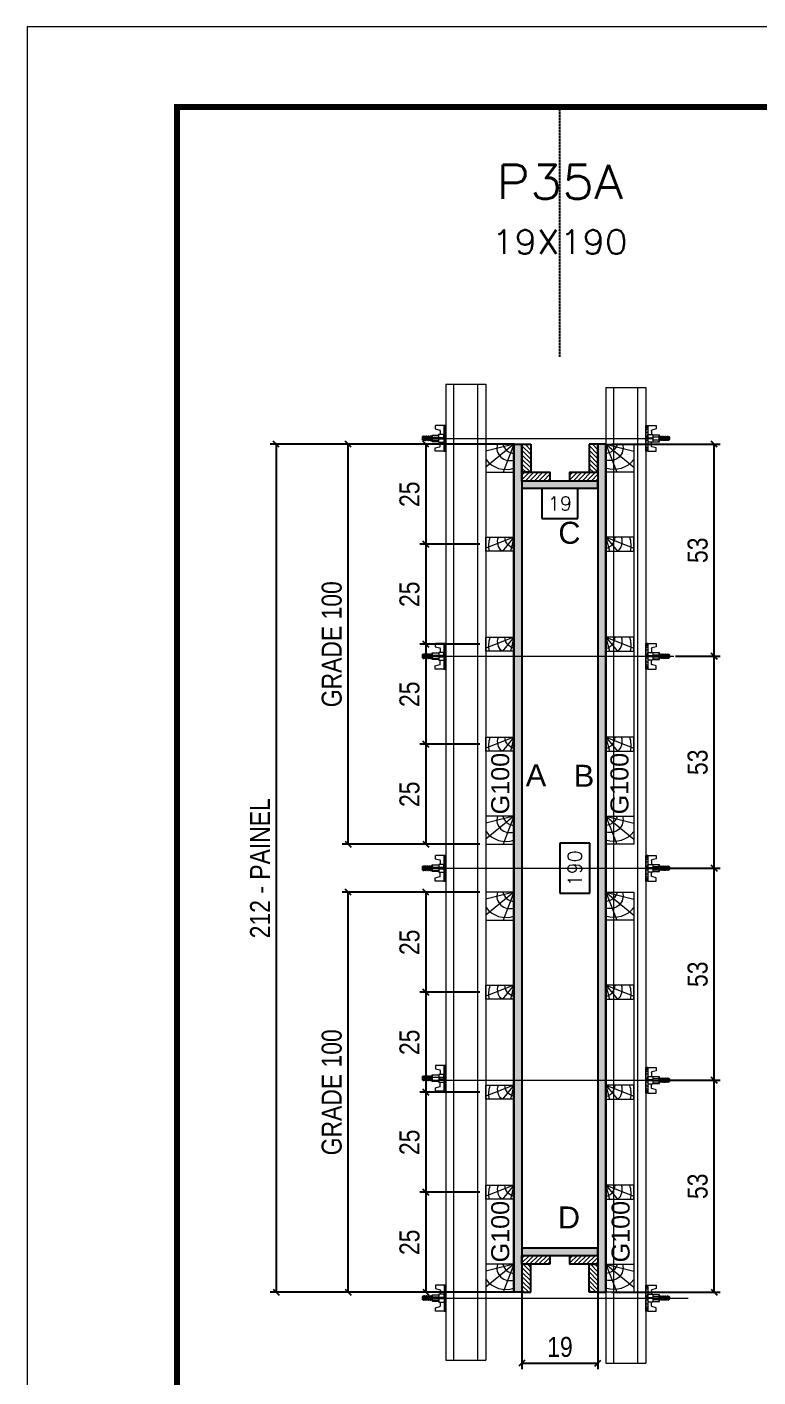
# Model space of a CAD drawing. Extents: x 2949 to 9203, y -16089 to 12527.
# Drawn here: x 2949 to 3315, y -9971 to -9296 of the extents above; entities that cross this region are included whole.
import ezdxf
from ezdxf.enums import TextEntityAlignment as Align

# ---------------------------------------------------------------- set-up
doc = ezdxf.new("R2010")
doc.units = 0
doc.linetypes.add('DASHED', pattern=[0.75, 0.5, -0.25])
doc.linetypes.add('HIDDEN', pattern=[0.375, 0.25, -0.125])
for name, color, linetype in [('CHAPA', 1, 'Continuous'), ('COTA', 241, 'Continuous'), ('Cota Seção (2x)', 4, 'Continuous'), ('MEIO_PONT', 93, 'Continuous'), ('SARRAFO', 251, 'Continuous'), ('Texto de Titulo', 7, 'Continuous'), ('Texto Qtd Sarr', 242, 'Continuous'), ('TEXTO_GERAL', 7, 'Continuous')]:
    doc.layers.add(name, color=color, linetype=linetype)
for name, color, linetype, lineweight in [('Folhas', 255, 'Continuous', 9), ('Hachura', 251, 'Continuous', 9), ('Madeira', 126, 'Continuous', 18), ('Perfil Metálico', 224, 'Continuous', 18), ('SARRAFO DE PRESSAO', 251, 'DASHED', 9), ('Texto Seção', 7, 'Continuous', 15)]:
    doc.layers.add(name, color=color, linetype=linetype, lineweight=lineweight)
doc.styles.add('ARIAL', font='arial.ttf')
doc.styles.add('COTA TECNICA 2X', font='techl___.ttf', dxfattribs={"height": 10})
doc.styles.add('ROMANS', font='romans.shx')
doc.styles.add('SANSSERIF', font='sas_____.pfb')
doc.dimstyles.new('SECAO PILAR', dxfattribs={"dimtxt": 10, "dimasz": 3, "dimexe": 3, "dimexo": 3, "dimgap": 3, "dimtad": 1, "dimdec": 1, "dimlfac": 0.5, "dimzin": 12, "dimdsep": 46, "dimtxsty": 'COTA TECNICA 2X', "dimblk1": 'OBLIQUE', "dimblk2": 'OBLIQUE', "dimsah": 1, "dimcen": 0.9, "dimclrd": 256, "dimclre": 256, "dimclrt": 256, "dimadec": 1, "dimazin": 3, "dimtfac": 1, "dimtdec": 1, "dimtmove": 0, "dimatfit": 3, "dimfxl": 1, "dimtolj": 1, "dimtzin": 12, "dimarcsym": 0})
doc.dimstyles.new('SECÇÃO 2', dxfattribs={"dimtxt": 7, "dimasz": 6, "dimexe": 0.18, "dimexo": 2, "dimgap": -4, "dimtad": 3, "dimdec": 1, "dimlfac": 0.5, "dimzin": 12, "dimdsep": 46, "dimtxsty": 'ROMANS', "dimblk": 'ARCHTICK', "dimcen": 0.09, "dimse1": 1, "dimse2": 1, "dimsd1": 1, "dimsd2": 1, "dimclrd": 180, "dimclre": 5, "dimclrt": 1, "dimadec": 0, "dimazin": 3, "dimtfac": 1, "dimtdec": 1, "dimtofl": 0, "dimtmove": 0, "dimatfit": 3, "dimldrblk": 'ARCHTICK', "dimfxl": 1, "dimtolj": 1, "dimtzin": 0, "dimarcsym": 0})
pattern_1 = [(135, (-19694.8325, -380.8709), (-1.12253202, -1.12253202), [])]

# ---------------------------------------------------------------- blocks, each defined once
blk = doc.blocks.new('9999999999')
at = {"layer": 'Folhas'}
blk.add_lwpolyline([(98138.98, 34190.21), (99623.98, 34190.21), (99623.98, 35240.21), (98138.98, 35240.21)], close=True, dxfattribs=at)
at = {"layer": 'Folhas', "color": 30, "const_width": 3}
blk.add_lwpolyline([(98213.98, 34230.21), (99583.98, 34230.21), (99583.98, 35200.21), (98213.98, 35200.21)], close=True, dxfattribs=at)
blk = doc.blocks.new('_Oblique')
at = {"color": 0, "linetype": 'ByBlock', "lineweight": -2}
blk.add_line((-0.5, -0.5), (0.5, 0.5), dxfattribs=at)
blk = doc.blocks.new('*D2861')
at = {"layer": 'COTA', "lineweight": -2, "transparency": 16777216}
for p, q in [((3175.58, -9504.82), (3106.58, -9504.82)), ((3109.58, -9704.82), (3109.58, -9504.82)), ((3175.58, -9704.82), (3106.58, -9704.82))]:
    blk.add_line(p, q, dxfattribs=at)
at = {"layer": 'Defpoints', "color": 0, "transparency": 16777216}
for p in [(3109.58, -9504.82), (3178.58, -9504.82), (3178.58, -9704.82)]:
    blk.add_point(p, dxfattribs=at)
at = {"layer": 'COTA', "lineweight": -2, "transparency": 16777216, "xscale": 3, "yscale": 3, "zscale": 3}
for p, rotation in [((3109.58, -9504.82), 90), ((3109.58, -9704.82), 270)]:
    blk.add_blockref('_Oblique', p, dxfattribs=dict(at, rotation=rotation))
at = {"layer": 'COTA', "transparency": 16777216, "insert": (3101.47, -9604.82), "char_height": 10, "attachment_point": 5, "rotation": 90, "style": 'COTA TECNICA 2X'}
blk.add_mtext('\\A1;GRADE 100', dxfattribs=at)
blk = doc.blocks.new('PONTALETE')
at = {"layer": 'Madeira'}
for q in [(2.71, 7), (7, 5.76), (7, 1.74)]:
    blk.add_line((0, 0), q, dxfattribs=at)
blk.add_lwpolyline([(0, 0), (7, 0), (7, 7), (0, 7)], close=True, dxfattribs=at)
for centre, radius, start, end in [((2.04, 0.06), 6.23, 37.2818, 109.0913), ((1.09, 0.9), 3.19, 343.603, 109.9847), ((-0.21, -0.78), 3.09, 14.6322, 86.0383)]:
    blk.add_arc(centre, radius, start, end, dxfattribs=at)
blk = doc.blocks.new('MEIO PONTALETE')
at = {"layer": 'Madeira'}
for q in [(2.71, 7), (3.5, 2.88), (3.5, 0.87)]:
    blk.add_line((0, 0), q, dxfattribs=at)
blk.add_lwpolyline([(0, 0), (3.5, 0), (3.5, 7), (0, 7)], close=True, dxfattribs=at)
for centre, radius, start, end in [((2.04, 0.06), 6.23, 76.4499, 109.0913), ((1.09, 0.9), 3.19, 40.9063, 109.9847), ((-0.21, -0.78), 3.09, 14.6322, 86.0383)]:
    blk.add_arc(centre, radius, start, end, dxfattribs=at)
blk = doc.blocks.new('*D2878')
at = {"layer": 'COTA', "lineweight": -2, "transparency": 16777216}
for p, q in [((3175.58, -9604.82), (3145.47, -9604.82)), ((3148.47, -9604.82), (3148.47, -9654.82)), ((3175.58, -9654.82), (3145.47, -9654.82))]:
    blk.add_line(p, q, dxfattribs=at)
at = {"layer": 'Defpoints', "color": 0, "transparency": 16777216}
for p in [(3178.58, -9604.82), (3148.47, -9654.82), (3178.58, -9654.82)]:
    blk.add_point(p, dxfattribs=at)
at = {"layer": 'COTA', "lineweight": -2, "transparency": 16777216, "xscale": 3, "yscale": 3, "zscale": 3}
for p, rotation in [((3148.47, -9604.82), 90), ((3148.47, -9654.82), 270)]:
    blk.add_blockref('_Oblique', p, dxfattribs=dict(at, rotation=rotation))
at = {"layer": 'COTA', "transparency": 16777216, "insert": (3140.36, -9629.82), "char_height": 10, "attachment_point": 5, "rotation": 90, "style": 'COTA TECNICA 2X'}
blk.add_mtext('\\A1;25', dxfattribs=at)
blk = doc.blocks.new('*D2879')
at = {"layer": 'COTA', "lineweight": -2, "transparency": 16777216}
for p, q in [((3175.58, -9654.82), (3145.47, -9654.82)), ((3148.47, -9654.82), (3148.47, -9704.82)), ((3175.58, -9704.82), (3145.47, -9704.82))]:
    blk.add_line(p, q, dxfattribs=at)
at = {"layer": 'Defpoints', "color": 0, "transparency": 16777216}
for p in [(3178.58, -9654.82), (3148.47, -9704.82), (3178.58, -9704.82)]:
    blk.add_point(p, dxfattribs=at)
at = {"layer": 'COTA', "lineweight": -2, "transparency": 16777216, "xscale": 3, "yscale": 3, "zscale": 3}
for p, rotation in [((3148.47, -9654.82), 90), ((3148.47, -9704.82), 270)]:
    blk.add_blockref('_Oblique', p, dxfattribs=dict(at, rotation=rotation))
at = {"layer": 'COTA', "transparency": 16777216, "insert": (3140.36, -9679.82), "char_height": 10, "attachment_point": 5, "rotation": 90, "style": 'COTA TECNICA 2X'}
blk.add_mtext('\\A1;25', dxfattribs=at)
blk = doc.blocks.new('*D2862')
at = {"layer": 'COTA', "lineweight": -2, "transparency": 16777216}
for p, q in [((3175.58, -9504.82), (3145.47, -9504.82)), ((3148.47, -9504.82), (3148.47, -9554.82)), ((3175.58, -9554.82), (3145.47, -9554.82))]:
    blk.add_line(p, q, dxfattribs=at)
at = {"layer": 'Defpoints', "color": 0, "transparency": 16777216}
for p in [(3178.58, -9504.82), (3148.47, -9554.82), (3178.58, -9554.82)]:
    blk.add_point(p, dxfattribs=at)
at = {"layer": 'COTA', "lineweight": -2, "transparency": 16777216, "xscale": 3, "yscale": 3, "zscale": 3}
for p, rotation in [((3148.47, -9504.82), 90), ((3148.47, -9554.82), 270)]:
    blk.add_blockref('_Oblique', p, dxfattribs=dict(at, rotation=rotation))
at = {"layer": 'COTA', "transparency": 16777216, "insert": (3140.36, -9529.82), "char_height": 10, "attachment_point": 5, "rotation": 90, "style": 'COTA TECNICA 2X'}
blk.add_mtext('\\A1;25', dxfattribs=at)
blk = doc.blocks.new('*D2880')
at = {"layer": 'COTA', "lineweight": -2, "transparency": 16777216}
for p, q in [((3175.58, -9554.82), (3145.47, -9554.82)), ((3148.47, -9554.82), (3148.47, -9604.82)), ((3175.58, -9604.82), (3145.47, -9604.82))]:
    blk.add_line(p, q, dxfattribs=at)
at = {"layer": 'Defpoints', "color": 0, "transparency": 16777216}
for p in [(3178.58, -9554.82), (3148.47, -9604.82), (3178.58, -9604.82)]:
    blk.add_point(p, dxfattribs=at)
at = {"layer": 'COTA', "lineweight": -2, "transparency": 16777216, "xscale": 3, "yscale": 3, "zscale": 3}
for p, rotation in [((3148.47, -9554.82), 90), ((3148.47, -9604.82), 270)]:
    blk.add_blockref('_Oblique', p, dxfattribs=dict(at, rotation=rotation))
at = {"layer": 'COTA', "transparency": 16777216, "insert": (3140.36, -9579.82), "char_height": 10, "attachment_point": 5, "rotation": 90, "style": 'COTA TECNICA 2X'}
blk.add_mtext('\\A1;25', dxfattribs=at)
blk = doc.blocks.new('titulo1')
at = {"layer": 'Defpoints', "color": 252, "linetype": 'HIDDEN', "ltscale": 2}
blk.add_line((0, 0), (0, 125), dxfattribs=at)
at = {"layer": 'Defpoints', "style": 'ROMANS', "oblique": 15}
blk.add_attdef('FOLHA', text='', height=10, dxfattribs=at).set_placement((0, 15.58), align=Align.MIDDLE_CENTER)
at = {"layer": 'Texto Qtd Sarr', "color": 3, "style": 'ROMANS', "oblique": 15}
for tag, height, p in [('TITULO', 17, (0, 71.45)), ('SEÇÃO', 12, (0, 41.55))]:
    blk.add_attdef(tag, text='', height=height, dxfattribs=at).set_placement(p, align=Align.MIDDLE_CENTER)
blk = doc.blocks.new('*D2863')
at = {"layer": 'Cota Seção (2x)', "color": 180, "lineweight": -2, "transparency": 16777216}
for p, q in [((3224.58, -9527.01), (3206.58, -9527.01)), ((3206.58, -9527.01), (3206.58, -9542.01)), ((3224.58, -9542.01), (3224.58, -9527.01)), ((3206.58, -9542.01), (3224.58, -9542.01))]:
    blk.add_line(p, q, dxfattribs=at)
at = {"layer": 'Defpoints', "color": 0, "transparency": 16777216}
for p in [(3196.58, -9544.14), (3234.58, -9544.14), (3196.58, -9546.01)]:
    blk.add_point(p, dxfattribs=at)
at = {"layer": 'Cota Seção (2x)', "color": 1, "transparency": 16777216, "insert": (3215.58, -9534.51), "char_height": 7, "attachment_point": 5, "style": 'ROMANS'}
blk.add_mtext('\\A1;19', dxfattribs=at)
blk = doc.blocks.new('_ArchTick')
at = {"color": 0, "linetype": 'ByBlock', "const_width": 0.15}
blk.add_lwpolyline([(-0.5, -0.5), (0.5, 0.5)], dxfattribs=at)
blk = doc.blocks.new('*D2864')
at = {"layer": 'COTA', "lineweight": -2, "transparency": 16777216}
for p, q in [((3192.91, -9504.82), (3070.66, -9504.82)), ((3073.66, -9504.82), (3073.66, -9928.84)), ((3192.91, -9928.84), (3070.66, -9928.84))]:
    blk.add_line(p, q, dxfattribs=at)
at = {"layer": 'Defpoints', "color": 0, "transparency": 16777216}
for p in [(3195.91, -9504.82), (3073.66, -9928.84), (3195.91, -9928.84)]:
    blk.add_point(p, dxfattribs=at)
at = {"layer": 'COTA', "lineweight": -2, "transparency": 16777216, "xscale": 3, "yscale": 3, "zscale": 3}
for p, rotation in [((3073.66, -9504.82), 90), ((3073.66, -9928.84), 270)]:
    blk.add_blockref('_Oblique', p, dxfattribs=dict(at, rotation=rotation))
at = {"layer": 'COTA', "transparency": 16777216, "insert": (3065.58, -9716.83), "char_height": 10, "attachment_point": 5, "rotation": 90, "style": 'COTA TECNICA 2X'}
blk.add_mtext('\\A1;212 - PAINEL', dxfattribs=at)
blk = doc.blocks.new('C')
at = {"layer": 'Hachura', "color": 0}
for p, q in [((0, 3.22), (0, -3.22)), ((0.45, 3.22), (0, 3.22)), ((0.46, 3.16), (0, 3.16)), ((0.46, 3.05), (0, 3.05)), ((0.46, 2.88), (0, 2.88)), ((0, 2.75), (0, -1.16)), ((0.46, 2.65), (0, 2.65)), ((0.46, 2.23), (0, 2.23)), ((0.46, 1.51), (0, 1.51)), ((0.39, 0.49), (0.17, 0.49)), ((0.45, -3.23), (0.45, 3.22)), ((0.45, 3.22), (2.58, 3.22)), ((1.74, 0.97), (0.45, 0.97)), ((1.45, 0.1), (0.45, 0.1)), ((1.35, 1.94), (1.35, 0.96)), ((2.58, 2.39), (1.47, 2.09)), ((1.74, -0.97), (1.74, 0.97)), ((1.74, 0.97), (1.74, 0.84)), ((1.74, 0.97), (1.74, 0.84)), ((1.74, 0.84), (3.35, 0.84)), ((3.35, 0.45), (1.74, 0.45)), ((2.58, 3.22), (2.58, 2.39)), ((3.32, 0.84), (3.32, -0.84)), ((3.35, 0.84), (3.35, -0.84)), ((3.68, 0.45), (3.35, 0.45)), ((3.84, -0.52), (3.35, 0.45)), ((3.35, 0.06), (3.67, -0.57)), ((3.68, 0.45), (4.16, -0.52)), ((3.72, 0.5), (4.25, -0.57)), ((4.37, -0.55), (3.83, 0.53)), ((4.15, 0.45), (3.93, 0.45)), ((4.42, -0.52), (3.93, 0.45)), ((4.15, 0.45), (4.26, 0.45)), ((4.26, 0.45), (4.74, -0.52)), ((4.3, 0.5), (4.83, -0.57)), ((4.95, -0.55), (4.41, 0.53)), ((4.51, 0.45), (4.84, 0.45)), ((5, -0.52), (4.51, 0.45)), ((4.84, 0.45), (5.32, -0.52)), ((4.88, 0.5), (5.41, -0.57)), ((5.53, -0.55), (4.99, 0.53)), ((5.58, -0.52), (5.09, 0.45)), ((5.42, 0.45), (5.09, 0.45)), ((5.58, -0.52), (5.09, 0.45)), ((5.42, 0.45), (5.74, -0.19)), ((5.46, 0.5), (5.74, -0.07)), ((5.74, 0.19), (5.57, 0.53)), ((5.74, 0.32), (5.68, 0.45)), ((5.68, 0.45), (5.74, 0.45)), ((5.74, 0.45), (5.9, 0.29)), ((5.74, 0.45), (5.74, -0.52)), ((5.9, -0.36), (5.9, 0.29)), ((0.45, 0), (0, 0)), ((0.46, -1.52), (0, -1.52)), ((0.46, -2.23), (0, -2.23)), ((0.46, -2.65), (0, -2.65)), ((0.46, -2.88), (0, -2.88)), ((0.46, -3.05), (0, -3.05)), ((0.46, -3.16), (0, -3.16)), ((0, -3.22), (2.57, -3.22)), ((0.08, -0.48), (0.29, -0.48)), ((0.29, -0.48), (0.4, -0.48)), ((0.45, 0), (0.45, -0.97)), ((0.45, -0.16), (1.45, -0.16)), ((0.45, -0.65), (0.45, -0.32)), ((0.45, -3.23), (0.45, -0.65)), ((0.45, -0.97), (1.74, -0.97)), ((1.35, -1.94), (1.35, -0.97)), ((2.58, -2.39), (1.47, -2.1)), ((3.35, -0.32), (1.74, -0.32)), ((3.35, -0.84), (1.74, -0.84)), ((2.58, -3.23), (2.58, -2.39)), ((3.35, -0.07), (3.58, -0.52)), ((3.35, -0.52), (3.58, -0.52)), ((3.84, -0.52), (4.16, -0.52)), ((4.42, -0.52), (4.74, -0.52)), ((4.63, -0.52), (4.74, -0.52)), ((5, -0.52), (5.32, -0.52)), ((5.58, -0.52), (5.74, -0.52)), ((5.74, -0.52), (5.9, -0.36)), ((5.74, -0.52), (5.74, -0.52))]:
    blk.add_line(p, q, dxfattribs=at)
for centre, radius, start, end in [((1.52, 1.94), 0.161, 104.7436, 180), ((1.44, -0.03), 0.129, 272.695, 87.305), ((3.81, 0.39), 0.143, 25.5688, 154.4312), ((4.39, 0.39), 0.143, 25.5688, 154.4312), ((4.97, 0.39), 0.143, 25.5688, 154.4312), ((5.55, 0.39), 0.143, 25.5688, 154.4312), ((0.17, -0.37), 0.174, 221.744, 317.8592), ((1.52, -1.94), 0.161, 180, 255.2564), ((3.71, -0.4), 0.174, 222.1408, 318.256), ((4.29, -0.4), 0.174, 222.1408, 318.256), ((4.87, -0.4), 0.174, 222.1408, 318.256), ((5.45, -0.4), 0.174, 222.1408, 318.256), ((5.61, -0.4), 0.174, 317.8592, 318.256)]:
    blk.add_arc(centre, radius, start, end, dxfattribs=at)
blk = doc.blocks.new('*D2881')
at = {"layer": 'COTA', "lineweight": -2, "transparency": 16777216}
for p, q in [((3268.22, -9822.83), (3295.69, -9822.83)), ((3292.69, -9928.84), (3292.69, -9822.83)), ((3241.58, -9928.84), (3295.69, -9928.84))]:
    blk.add_line(p, q, dxfattribs=at)
at = {"layer": 'Defpoints', "color": 0, "transparency": 16777216}
for p in [(3265.22, -9822.83), (3292.69, -9822.83), (3238.58, -9928.84)]:
    blk.add_point(p, dxfattribs=at)
at = {"layer": 'COTA', "lineweight": -2, "transparency": 16777216, "xscale": 3, "yscale": 3, "zscale": 3}
for p, rotation in [((3292.69, -9822.83), 90), ((3292.69, -9928.84), 270)]:
    blk.add_blockref('_Oblique', p, dxfattribs=dict(at, rotation=rotation))
at = {"layer": 'COTA', "transparency": 16777216, "insert": (3284.47, -9875.84), "char_height": 10, "attachment_point": 5, "rotation": 90, "style": 'COTA TECNICA 2X'}
blk.add_mtext('\\A1;53', dxfattribs=at)
blk = doc.blocks.new('*D2882')
at = {"layer": 'COTA', "lineweight": -2, "transparency": 16777216}
for p, q in [((3261.58, -9716.83), (3295.69, -9716.83)), ((3292.69, -9822.83), (3292.69, -9716.83)), ((3268.22, -9822.83), (3295.69, -9822.83))]:
    blk.add_line(p, q, dxfattribs=at)
at = {"layer": 'Defpoints', "color": 0, "transparency": 16777216}
for p in [(3258.58, -9716.83), (3292.69, -9716.83), (3265.22, -9822.83)]:
    blk.add_point(p, dxfattribs=at)
at = {"layer": 'COTA', "lineweight": -2, "transparency": 16777216, "xscale": 3, "yscale": 3, "zscale": 3}
for p, rotation in [((3292.69, -9716.83), 90), ((3292.69, -9822.83), 270)]:
    blk.add_blockref('_Oblique', p, dxfattribs=dict(at, rotation=rotation))
at = {"layer": 'COTA', "transparency": 16777216, "insert": (3284.47, -9769.83), "char_height": 10, "attachment_point": 5, "rotation": 90, "style": 'COTA TECNICA 2X'}
blk.add_mtext('\\A1;53', dxfattribs=at)
blk = doc.blocks.new('*D2883')
at = {"layer": 'COTA', "lineweight": -2, "transparency": 16777216}
for p, q in [((3273.38, -9610.84), (3295.69, -9610.84)), ((3292.69, -9716.83), (3292.69, -9610.84)), ((3261.58, -9716.83), (3295.69, -9716.83))]:
    blk.add_line(p, q, dxfattribs=at)
at = {"layer": 'Defpoints', "color": 0, "transparency": 16777216}
for p in [(3270.38, -9610.84), (3292.69, -9610.84), (3258.58, -9716.83)]:
    blk.add_point(p, dxfattribs=at)
at = {"layer": 'COTA', "lineweight": -2, "transparency": 16777216, "xscale": 3, "yscale": 3, "zscale": 3}
for p, rotation in [((3292.69, -9610.84), 90), ((3292.69, -9716.83), 270)]:
    blk.add_blockref('_Oblique', p, dxfattribs=dict(at, rotation=rotation))
at = {"layer": 'COTA', "transparency": 16777216, "insert": (3284.47, -9663.84), "char_height": 10, "attachment_point": 5, "rotation": 90, "style": 'COTA TECNICA 2X'}
blk.add_mtext('\\A1;53', dxfattribs=at)
blk = doc.blocks.new('*D2865')
at = {"layer": 'COTA', "lineweight": -2, "transparency": 16777216}
for p, q in [((3241.58, -9504.82), (3295.7, -9504.82)), ((3292.7, -9610.84), (3292.7, -9504.82)), ((3273.38, -9610.84), (3295.7, -9610.84))]:
    blk.add_line(p, q, dxfattribs=at)
at = {"layer": 'Defpoints', "color": 0, "transparency": 16777216}
for p in [(3238.58, -9504.82), (3292.7, -9504.82), (3270.38, -9610.84)]:
    blk.add_point(p, dxfattribs=at)
at = {"layer": 'COTA', "lineweight": -2, "transparency": 16777216, "xscale": 3, "yscale": 3, "zscale": 3}
for p, rotation in [((3292.7, -9504.82), 90), ((3292.7, -9610.84), 270)]:
    blk.add_blockref('_Oblique', p, dxfattribs=dict(at, rotation=rotation))
at = {"layer": 'COTA', "transparency": 16777216, "insert": (3284.48, -9557.83), "char_height": 10, "attachment_point": 5, "rotation": 90, "style": 'COTA TECNICA 2X'}
blk.add_mtext('\\A1;53', dxfattribs=at)
blk = doc.blocks.new('*D2884')
at = {"layer": 'COTA', "lineweight": -2, "transparency": 16777216}
for p, q in [((3196.58, -9913.44), (3196.58, -9967.3)), ((3234.58, -9913.44), (3234.58, -9967.3)), ((3196.58, -9964.3), (3234.58, -9964.3))]:
    blk.add_line(p, q, dxfattribs=at)
at = {"layer": 'Defpoints', "color": 0, "transparency": 16777216}
for p in [(3196.58, -9910.44), (3234.58, -9910.44), (3234.58, -9964.3)]:
    blk.add_point(p, dxfattribs=at)
at = {"layer": 'COTA', "lineweight": -2, "transparency": 16777216, "xscale": 3, "yscale": 3, "zscale": 3, "rotation": 180}
blk.add_blockref('_Oblique', (3196.58, -9964.3), dxfattribs=at)
at = {"layer": 'COTA', "lineweight": -2, "transparency": 16777216, "xscale": 3, "yscale": 3, "zscale": 3}
blk.add_blockref('_Oblique', (3234.58, -9964.3), dxfattribs=at)
at = {"layer": 'COTA', "transparency": 16777216, "insert": (3215.58, -9956.21), "char_height": 10, "attachment_point": 5, "style": 'COTA TECNICA 2X'}
blk.add_mtext('\\A1;19', dxfattribs=at)
blk = doc.blocks.new('*D2866')
at = {"layer": 'COTA', "lineweight": -2, "transparency": 16777216}
for p, q in [((3175.58, -9728.84), (3106.58, -9728.84)), ((3109.58, -9928.84), (3109.58, -9728.84)), ((3175.58, -9928.84), (3106.58, -9928.84))]:
    blk.add_line(p, q, dxfattribs=at)
at = {"layer": 'Defpoints', "color": 0, "transparency": 16777216}
for p in [(3109.58, -9728.84), (3178.58, -9728.84), (3178.58, -9928.84)]:
    blk.add_point(p, dxfattribs=at)
at = {"layer": 'COTA', "lineweight": -2, "transparency": 16777216, "xscale": 3, "yscale": 3, "zscale": 3}
for p, rotation in [((3109.58, -9728.84), 90), ((3109.58, -9928.84), 270)]:
    blk.add_blockref('_Oblique', p, dxfattribs=dict(at, rotation=rotation))
at = {"layer": 'COTA', "transparency": 16777216, "insert": (3101.47, -9828.84), "char_height": 10, "attachment_point": 5, "rotation": 90, "style": 'COTA TECNICA 2X'}
blk.add_mtext('\\A1;GRADE 100', dxfattribs=at)
blk = doc.blocks.new('*D2885')
at = {"layer": 'COTA', "lineweight": -2, "transparency": 16777216}
for p, q in [((3175.58, -9828.84), (3145.47, -9828.84)), ((3148.47, -9828.84), (3148.47, -9878.84)), ((3175.58, -9878.84), (3145.47, -9878.84))]:
    blk.add_line(p, q, dxfattribs=at)
at = {"layer": 'Defpoints', "color": 0, "transparency": 16777216}
for p in [(3178.58, -9828.84), (3148.47, -9878.84), (3178.58, -9878.84)]:
    blk.add_point(p, dxfattribs=at)
at = {"layer": 'COTA', "lineweight": -2, "transparency": 16777216, "xscale": 3, "yscale": 3, "zscale": 3}
for p, rotation in [((3148.47, -9828.84), 90), ((3148.47, -9878.84), 270)]:
    blk.add_blockref('_Oblique', p, dxfattribs=dict(at, rotation=rotation))
at = {"layer": 'COTA', "transparency": 16777216, "insert": (3140.36, -9853.84), "char_height": 10, "attachment_point": 5, "rotation": 90, "style": 'COTA TECNICA 2X'}
blk.add_mtext('\\A1;25', dxfattribs=at)
blk = doc.blocks.new('*D2886')
at = {"layer": 'COTA', "lineweight": -2, "transparency": 16777216}
for p, q in [((3175.58, -9878.84), (3145.47, -9878.84)), ((3148.47, -9878.84), (3148.47, -9928.84)), ((3175.58, -9928.84), (3145.47, -9928.84))]:
    blk.add_line(p, q, dxfattribs=at)
at = {"layer": 'Defpoints', "color": 0, "transparency": 16777216}
for p in [(3178.58, -9878.84), (3148.47, -9928.84), (3178.58, -9928.84)]:
    blk.add_point(p, dxfattribs=at)
at = {"layer": 'COTA', "lineweight": -2, "transparency": 16777216, "xscale": 3, "yscale": 3, "zscale": 3}
for p, rotation in [((3148.47, -9878.84), 90), ((3148.47, -9928.84), 270)]:
    blk.add_blockref('_Oblique', p, dxfattribs=dict(at, rotation=rotation))
at = {"layer": 'COTA', "transparency": 16777216, "insert": (3140.36, -9903.84), "char_height": 10, "attachment_point": 5, "rotation": 90, "style": 'COTA TECNICA 2X'}
blk.add_mtext('\\A1;25', dxfattribs=at)
blk = doc.blocks.new('*D2867')
at = {"layer": 'COTA', "lineweight": -2, "transparency": 16777216}
for p, q in [((3175.58, -9728.84), (3145.47, -9728.84)), ((3148.47, -9728.84), (3148.47, -9778.84)), ((3175.58, -9778.84), (3145.47, -9778.84))]:
    blk.add_line(p, q, dxfattribs=at)
at = {"layer": 'Defpoints', "color": 0, "transparency": 16777216}
for p in [(3178.58, -9728.84), (3148.47, -9778.84), (3178.58, -9778.84)]:
    blk.add_point(p, dxfattribs=at)
at = {"layer": 'COTA', "lineweight": -2, "transparency": 16777216, "xscale": 3, "yscale": 3, "zscale": 3}
for p, rotation in [((3148.47, -9728.84), 90), ((3148.47, -9778.84), 270)]:
    blk.add_blockref('_Oblique', p, dxfattribs=dict(at, rotation=rotation))
at = {"layer": 'COTA', "transparency": 16777216, "insert": (3140.36, -9753.84), "char_height": 10, "attachment_point": 5, "rotation": 90, "style": 'COTA TECNICA 2X'}
blk.add_mtext('\\A1;25', dxfattribs=at)
blk = doc.blocks.new('*D2887')
at = {"layer": 'COTA', "lineweight": -2, "transparency": 16777216}
for p, q in [((3175.58, -9778.84), (3145.47, -9778.84)), ((3148.47, -9778.84), (3148.47, -9828.84)), ((3175.58, -9828.84), (3145.47, -9828.84))]:
    blk.add_line(p, q, dxfattribs=at)
at = {"layer": 'Defpoints', "color": 0, "transparency": 16777216}
for p in [(3178.58, -9778.84), (3148.47, -9828.84), (3178.58, -9828.84)]:
    blk.add_point(p, dxfattribs=at)
at = {"layer": 'COTA', "lineweight": -2, "transparency": 16777216, "xscale": 3, "yscale": 3, "zscale": 3}
for p, rotation in [((3148.47, -9778.84), 90), ((3148.47, -9828.84), 270)]:
    blk.add_blockref('_Oblique', p, dxfattribs=dict(at, rotation=rotation))
at = {"layer": 'COTA', "transparency": 16777216, "insert": (3140.36, -9803.84), "char_height": 10, "attachment_point": 5, "rotation": 90, "style": 'COTA TECNICA 2X'}
blk.add_mtext('\\A1;25', dxfattribs=at)
blk = doc.blocks.new('*D2868')
at = {"layer": 'COTA', "color": 180, "lineweight": -2, "transparency": 16777216}
for p, q in [((3230.58, -9704.33), (3215.58, -9704.33)), ((3215.58, -9704.33), (3215.58, -9729.33)), ((3230.58, -9729.33), (3230.58, -9704.33)), ((3215.58, -9729.33), (3230.58, -9729.33))]:
    blk.add_line(p, q, dxfattribs=at)
at = {"layer": 'Defpoints', "color": 0, "transparency": 16777216}
for p in [(3234.58, -9526.82), (3234.58, -9526.82), (3234.58, -9906.84)]:
    blk.add_point(p, dxfattribs=at)
at = {"layer": 'COTA', "color": 1, "transparency": 16777216, "insert": (3223.08, -9716.83), "char_height": 7, "attachment_point": 5, "rotation": 90, "style": 'ROMANS'}
blk.add_mtext('\\A1;190', dxfattribs=at)

msp = doc.modelspace()

# ---------------------------------------------------------------- hatches: boundary and pattern name
at = {"layer": 'Hachura'}
h = msp.add_hatch(color=256, dxfattribs=at)
h.dxf.hatch_style = 1
h.paths.add_polyline_path([(3196.58, -9928.85), (3192.58, -9928.85), (3192.58, -9504.82), (3196.58, -9504.82)])
h = msp.add_hatch(dxfattribs=at)
h.set_pattern_fill('ANSI31', color=256, scale=0.5, angle=450, style=0)
h.set_pattern_definition(pattern_1)
h.paths.add_polyline_path([(3196.58, -9518.82), (3200.98, -9518.82), (3200.98, -9504.82), (3196.58, -9504.82)])
h = msp.add_hatch(dxfattribs=at)
h.set_pattern_fill('ANSI31', color=256, scale=0.5, angle=450, style=0)
h.set_pattern_definition(pattern_1)
h.paths.add_polyline_path([(3234.58, -9518.82), (3230.18, -9518.82), (3230.18, -9504.82), (3234.58, -9504.82)])
h = msp.add_hatch(color=256, dxfattribs=at)
h.dxf.hatch_style = 1
h.paths.add_polyline_path([(3234.58, -9928.83), (3238.58, -9928.83), (3238.58, -9504.82), (3234.58, -9504.82)])
h = msp.add_hatch(dxfattribs=at)
h.set_pattern_fill('ANSI31', color=256, scale=0.5, angle=540, style=0)
h.set_pattern_definition([(225, (-6292.3762, -32448.2309), (1.12253202, -1.12253202), [])])
h.paths.add_polyline_path([(3196.58, -9518.82), (3196.58, -9523.22), (3210.58, -9523.22), (3210.58, -9518.82)])
h = msp.add_hatch(color=256, dxfattribs=at)
h.dxf.hatch_style = 1
h.paths.add_polyline_path([(3196.58, -9523.22), (3196.58, -9526.82), (3234.58, -9526.82), (3234.58, -9523.22)])
h = msp.add_hatch(dxfattribs=at)
h.set_pattern_fill('ANSI31', color=256, scale=0.5, angle=540, style=0)
h.set_pattern_definition([(225, (-6268.3762, -32448.2309), (1.12253202, -1.12253202), [])])
h.paths.add_polyline_path([(3220.58, -9518.82), (3220.58, -9523.22), (3234.58, -9523.22), (3234.58, -9518.82)])
h = msp.add_hatch(color=256, dxfattribs=at)
h.dxf.hatch_style = 1
h.paths.add_polyline_path([(3196.58, -9906.84), (3196.58, -9910.44), (3234.58, -9910.44), (3234.58, -9906.84)])
h = msp.add_hatch(dxfattribs=at)
h.set_pattern_fill('ANSI31', color=256, scale=0.5, angle=540, style=0)
h.set_pattern_definition([(225, (-6292.3762, -32839.8507), (1.12253202, -1.12253202), [])])
h.paths.add_polyline_path([(3196.58, -9910.44), (3196.58, -9914.84), (3210.58, -9914.84), (3210.58, -9910.44)])
h = msp.add_hatch(dxfattribs=at)
h.set_pattern_fill('ANSI31', color=256, scale=0.5, angle=450, style=0)
h.set_pattern_definition([(135, (-19694.8325, -425.8907), (-1.12253202, -1.12253202), [])])
h.paths.add_polyline_path([(3196.58, -9914.84), (3200.98, -9914.84), (3200.98, -9928.84), (3196.58, -9928.84)])
h = msp.add_hatch(dxfattribs=at)
h.set_pattern_fill('ANSI31', color=256, scale=0.5, angle=540, style=0)
h.set_pattern_definition([(225, (-6268.3762, -32839.8507), (1.12253202, -1.12253202), [])])
h.paths.add_polyline_path([(3220.58, -9910.44), (3220.58, -9914.84), (3234.58, -9914.84), (3234.58, -9910.44)])
h = msp.add_hatch(dxfattribs=at)
h.set_pattern_fill('ANSI31', color=256, scale=0.5, angle=450, style=0)
h.set_pattern_definition([(135, (-19694.8325, -425.8907), (-1.12253202, -1.12253202), [])])
h.paths.add_polyline_path([(3234.58, -9914.84), (3230.18, -9914.84), (3230.18, -9928.84), (3234.58, -9928.84)])

# ---------------------------------------------------------------- linework, layer by layer
at = {"layer": 'CHAPA'}
for points in [[(3196.58, -9928.84), (3192.58, -9928.85), (3192.58, -9504.83), (3196.58, -9504.82)], [(3234.58, -9928.84), (3238.58, -9928.84), (3238.58, -9504.82), (3234.58, -9504.82)], [(3196.58, -9523.22), (3196.58, -9526.82), (3234.58, -9526.82), (3234.58, -9523.22)], [(3196.58, -9906.84), (3196.58, -9910.44), (3234.58, -9910.44), (3234.58, -9906.84)]]:
    msp.add_lwpolyline(points, close=True, dxfattribs=at)
at = {"layer": 'COTA', "linetype": 'ByBlock'}
for p, q in [((3192.58, -9504.82), (3192.58, -9928.84)), ((3238.58, -9504.82), (3238.58, -9928.84))]:
    msp.add_line(p, q, dxfattribs=at)
at = {"layer": 'Hachura'}
for p, q in [((3147.59, -9501.91), (3262.06, -9501.91)), ((3147.6, -9610.84), (3272.51, -9610.84)), ((3147.6, -9716.84), (3279.52, -9716.83)), ((3147.61, -9822.84), (3279.53, -9822.83)), ((3147.71, -9931.77), (3279.63, -9931.76))]:
    msp.add_line(p, q, dxfattribs=at)
at = {"layer": 'Madeira'}
for points in [[(3178.58, -9704.82), (3192.58, -9704.82), (3192.58, -9504.82), (3178.58, -9504.82)], [(3252.58, -9704.82), (3238.58, -9704.82), (3238.58, -9504.82), (3252.58, -9504.82)], [(3178.58, -9928.84), (3192.58, -9928.84), (3192.58, -9728.84), (3178.58, -9728.84)], [(3252.58, -9928.84), (3238.58, -9928.84), (3238.58, -9728.84), (3252.58, -9728.84)]]:
    msp.add_lwpolyline(points, close=True, dxfattribs=at)
at = {"layer": 'Perfil Metálico'}
for p, q in [((3158.58, -9474.77), (3158.58, -9962.77)), ((3158.58, -9474.77), (3178.58, -9474.77)), ((3162.58, -9962.77), (3162.58, -9474.77)), ((3174.58, -9962.77), (3174.58, -9474.77)), ((3178.58, -9474.77), (3178.58, -9962.77)), ((3238.58, -9476.36), (3238.58, -9964.36)), ((3238.58, -9476.36), (3258.58, -9476.36)), ((3242.58, -9964.36), (3242.58, -9476.36)), ((3254.58, -9964.36), (3254.58, -9476.36)), ((3258.58, -9476.36), (3258.58, -9964.36)), ((3158.58, -9962.77), (3178.58, -9962.77)), ((3238.58, -9964.36), (3258.58, -9964.36))]:
    msp.add_line(p, q, dxfattribs=at)
at = {"layer": 'SARRAFO'}
for points in [[(3200.98, -9504.82), (3200.98, -9518.82), (3196.58, -9518.82), (3196.58, -9504.82)], [(3200.98, -9504.82), (3200.98, -9518.82), (3196.58, -9518.82), (3196.58, -9504.82)], [(3230.18, -9504.82), (3230.18, -9518.82), (3234.58, -9518.82), (3234.58, -9504.82)], [(3230.18, -9504.82), (3230.18, -9518.82), (3234.58, -9518.82), (3234.58, -9504.82)], [(3210.58, -9523.22), (3196.58, -9523.22), (3196.58, -9518.82), (3210.58, -9518.82)], [(3210.58, -9523.22), (3196.58, -9523.22), (3196.58, -9518.82), (3210.58, -9518.82)], [(3234.58, -9523.22), (3220.58, -9523.22), (3220.58, -9518.82), (3234.58, -9518.82)], [(3234.58, -9523.22), (3220.58, -9523.22), (3220.58, -9518.82), (3234.58, -9518.82)], [(3210.58, -9914.84), (3196.58, -9914.84), (3196.58, -9910.44), (3210.58, -9910.44)], [(3210.58, -9914.84), (3196.58, -9914.84), (3196.58, -9910.44), (3210.58, -9910.44)], [(3200.98, -9928.84), (3200.98, -9914.84), (3196.58, -9914.84), (3196.58, -9928.84)], [(3200.98, -9928.84), (3200.98, -9914.84), (3196.58, -9914.84), (3196.58, -9928.84)], [(3234.58, -9914.84), (3220.58, -9914.84), (3220.58, -9910.44), (3234.58, -9910.44)], [(3234.58, -9914.84), (3220.58, -9914.84), (3220.58, -9910.44), (3234.58, -9910.44)], [(3230.18, -9928.84), (3230.18, -9914.84), (3234.58, -9914.84), (3234.58, -9928.84)], [(3230.18, -9928.84), (3230.18, -9914.84), (3234.58, -9914.84), (3234.58, -9928.84)]]:
    msp.add_lwpolyline(points, close=True, dxfattribs=at)

# ---------------------------------------------------------------- block references
at = {"layer": 'Hachura', "linetype": 'Continuous', "yscale": 2, "zscale": 2, "rotation": 180}
for p, xscale in [((3158.39, -9501.91), 2), ((3258.58, -9501.91), -2), ((3158.4, -9610.84), 2), ((3258.58, -9610.84), -2), ((3158.4, -9716.84), 2), ((3258.58, -9716.83), -2), ((3158.41, -9821.84), 2), ((3258.58, -9822.83), -2), ((3158.51, -9931.77), 2), ((3258.58, -9931.77), -2)]:
    msp.add_blockref('C', p, dxfattribs=dict(at, xscale=xscale))
at = {"layer": 'MEIO_PONT'}
for name, p, xscale, yscale, zscale, rotation in [('PONTALETE', (3192.58, -9504.82), 2, 2, 2, 180), ('PONTALETE', (3238.58, -9504.82), -2, 2, 2, 180), ('MEIO PONTALETE', (3192.58, -9551.32), -1.999999997962732, 1.999999997962732, 1.999999997962732, 90), ('MEIO PONTALETE', (3238.58, -9551.32), 1.999999997962732, 1.999999997962732, 1.999999997962732, 270), ('MEIO PONTALETE', (3192.58, -9601.32), -1.999999997962732, 1.999999997962732, 1.999999997962732, 90), ('MEIO PONTALETE', (3238.58, -9601.32), 1.999999997962732, 1.999999997962732, 1.999999997962732, 270), ('MEIO PONTALETE', (3192.58, -9651.32), -1.999999997962732, 1.999999997962732, 1.999999997962732, 90), ('MEIO PONTALETE', (3238.58, -9651.32), 1.999999997962732, 1.999999997962732, 1.999999997962732, 270), ('PONTALETE', (3192.58, -9690.82), 2, 2, 2, 180), ('PONTALETE', (3238.58, -9690.82), -2, 2, 2, 180), ('PONTALETE', (3192.58, -9728.84), 2, 2, 2, 180), ('PONTALETE', (3238.58, -9728.84), -2, 2, 2, 180), ('MEIO PONTALETE', (3192.58, -9775.34), -1.999999997962732, 1.999999997962732, 1.999999997962732, 90), ('MEIO PONTALETE', (3238.58, -9775.34), 1.999999997962732, 1.999999997962732, 1.999999997962732, 270), ('MEIO PONTALETE', (3192.58, -9825.34), -1.999999997962732, 1.999999997962732, 1.999999997962732, 90), ('MEIO PONTALETE', (3238.58, -9825.34), 1.999999997962732, 1.999999997962732, 1.999999997962732, 270), ('MEIO PONTALETE', (3192.58, -9875.34), -1.999999997962732, 1.999999997962732, 1.999999997962732, 90), ('MEIO PONTALETE', (3238.58, -9875.34), 1.999999997962732, 1.999999997962732, 1.999999997962732, 270), ('PONTALETE', (3192.58, -9914.84), 2, 2, 2, 180), ('PONTALETE', (3238.58, -9914.84), -2, 2, 2, 180)]:
    msp.add_blockref(name, p, dxfattribs=dict(at, xscale=xscale, yscale=yscale, zscale=zscale, rotation=rotation))
at = {"layer": 'SARRAFO DE PRESSAO', "color": 6, "linetype": 'ByBlock'}
msp.add_blockref('9999999999', (-95189.94, -44536.4), dxfattribs=at)
at = {"layer": 'Texto Seção'}
ref = msp.add_blockref('titulo1', (3215.43, -9461.19), dxfattribs=at)
ref.add_attrib('TITULO', 'P35A', dxfattribs={"layer": 'Texto de Titulo', "color": 7, "height": 17, "style": 'ROMANS', "width": 1.1}).set_placement((3215.43, -9373.69), align=Align.MIDDLE_CENTER)
ref.add_attrib('SEÇÃO', '19X190', dxfattribs={"layer": 'Texto de Titulo', "color": 7, "height": 12, "style": 'ROMANS', "width": 1.1}).set_placement((3215.43, -9403.69), align=Align.MIDDLE_CENTER)

# ---------------------------------------------------------------- texts
at = {"layer": 'Texto Seção', "color": 0, "linetype": 'Continuous', "style": 'SANSSERIF'}
for p in [(3185.71, -9689.88), (3245.31, -9689.88), (3185.71, -9913.9), (3245.9, -9913.9)]:
    msp.add_text('G100', height=9, rotation=90, dxfattribs=at).set_placement(p, align=Align.MIDDLE_LEFT)
at = {"layer": 'TEXTO_GERAL', "style": 'ARIAL'}
for s, p in [('C', (3220.3, -9549.08)), ('A', (3203.59, -9670.32)), ('B', (3227.6, -9670.58)), ('D', (3220.09, -9891.43))]:
    msp.add_text(s, height=11, dxfattribs=at).set_placement(p, align=Align.MIDDLE_CENTER)

# ---------------------------------------------------------------- dimensions: what is measured, and where the dimension line sits
at = {"layer": 'COTA'}
for base, p1, p2, text, picture, middle in [((3073.66, -9928.84), (3195.91, -9504.82), (3195.91, -9928.84), '<> - PAINEL', '*D2864', (3065.58, -9716.83)), ((3109.58, -9504.82), (3178.58, -9704.82), (3178.58, -9504.82), 'GRADE <>', '*D2861', (3101.47, -9604.82)), ((3109.58, -9728.84), (3178.58, -9928.84), (3178.58, -9728.84), 'GRADE <>', '*D2866', (3101.47, -9828.84))]:
    dim = msp.add_linear_dim(base=base, p1=p1, p2=p2, angle=90, text=text, dimstyle='SECAO PILAR', dxfattribs=at)
    dim.commit()
    dim.dimension.update_dxf_attribs({"geometry": picture, "text_midpoint": middle})
for base, p1, p2, dimstyle, picture, middle in [((3148.47, -9554.82), (3178.58, -9504.82), (3178.58, -9554.82), 'SECAO PILAR', '*D2862', (3140.36, -9529.82)), ((3292.7, -9504.82), (3270.38, -9610.84), (3238.58, -9504.82), 'SECAO PILAR', '*D2865', (3284.48, -9557.83)), ((3234.58, -9526.82), (3234.58, -9906.84), (3234.58, -9526.82), 'SECÇÃO 2', '*D2868', (3223.08, -9716.83)), ((3148.47, -9604.82), (3178.58, -9554.82), (3178.58, -9604.82), 'SECAO PILAR', '*D2880', (3140.36, -9579.82)), ((3148.47, -9654.82), (3178.58, -9604.82), (3178.58, -9654.82), 'SECAO PILAR', '*D2878', (3140.36, -9629.82)), ((3292.69, -9610.84), (3258.58, -9716.83), (3270.38, -9610.84), 'SECAO PILAR', '*D2883', (3284.47, -9663.84)), ((3148.47, -9704.82), (3178.58, -9654.82), (3178.58, -9704.82), 'SECAO PILAR', '*D2879', (3140.36, -9679.82)), ((3292.69, -9716.83), (3265.22, -9822.83), (3258.58, -9716.83), 'SECAO PILAR', '*D2882', (3284.47, -9769.83)), ((3148.47, -9778.84), (3178.58, -9728.84), (3178.58, -9778.84), 'SECAO PILAR', '*D2867', (3140.36, -9753.84)), ((3148.47, -9828.84), (3178.58, -9778.84), (3178.58, -9828.84), 'SECAO PILAR', '*D2887', (3140.36, -9803.84)), ((3148.47, -9878.84), (3178.58, -9828.84), (3178.58, -9878.84), 'SECAO PILAR', '*D2885', (3140.36, -9853.84)), ((3292.69, -9822.83), (3238.58, -9928.84), (3265.22, -9822.83), 'SECAO PILAR', '*D2881', (3284.47, -9875.84)), ((3148.47, -9928.84), (3178.58, -9878.84), (3178.58, -9928.84), 'SECAO PILAR', '*D2886', (3140.36, -9903.84))]:
    dim = msp.add_linear_dim(base=base, p1=p1, p2=p2, angle=90, dimstyle=dimstyle, dxfattribs=at)
    dim.commit()
    dim.dimension.update_dxf_attribs({"geometry": picture, "text_midpoint": middle})
dim = msp.add_linear_dim(base=(3234.58, -9964.3), p1=(3196.58, -9910.44), p2=(3234.58, -9910.44), dimstyle='SECAO PILAR', dxfattribs=at)
dim.commit()
dim.dimension.update_dxf_attribs({"geometry": '*D2884', "text_midpoint": (3215.58, -9956.21)})
at = {"layer": 'Cota Seção (2x)'}
dim = msp.add_linear_dim(base=(3196.58, -9546.01), p1=(3234.58, -9544.14), p2=(3196.58, -9544.14), angle=180, dimstyle='SECÇÃO 2', dxfattribs=at)
dim.commit()
dim.dimension.update_dxf_attribs({"geometry": '*D2863', "text_midpoint": (3215.58, -9534.51)})

doc.saveas('drawing.dxf')
